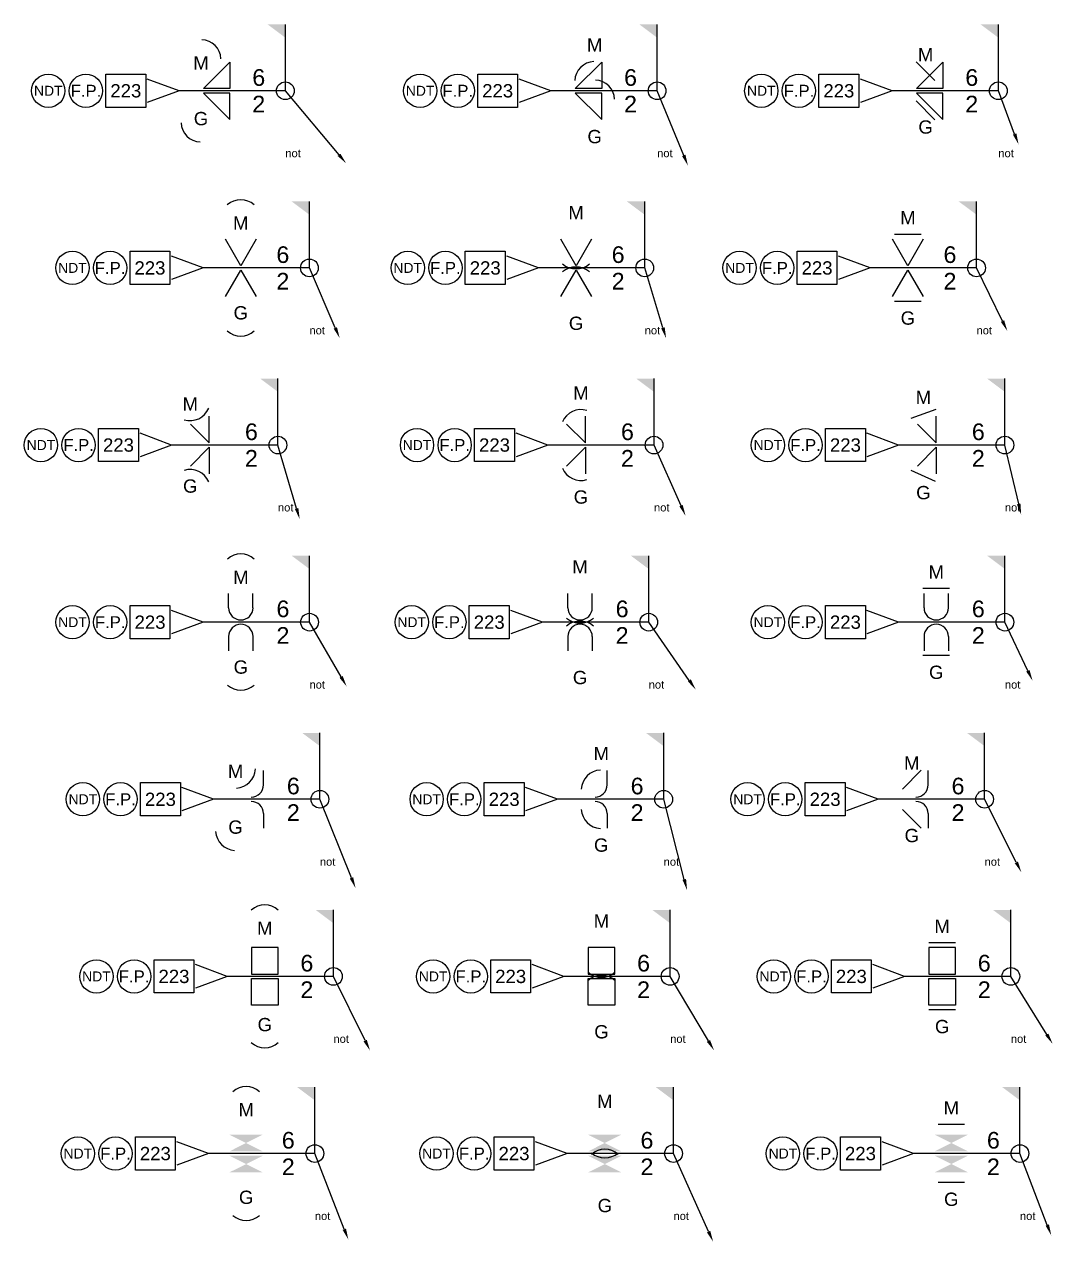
# Model space of a CAD drawing. Header units: millimetres. Extents: x 2416 to 2662, y 1140 to 1277.
# Drawn here: x 2415.5 to 2531.6, y 1139.8 to 1277.2 of the extents above; entities that cross this region are included whole.
import ezdxf
from ezdxf import colors
from ezdxf.entities.mleader import LeaderData, LeaderLine
from ezdxf.enums import TextEntityAlignment as Align
from ezdxf.math import Vec2, Vec3

# ---------------------------------------------------------------- set-up
doc = ezdxf.new("R2010")
doc.units = ezdxf.units.MM
doc.layers.add('KAYNAK_SYM', color=2, linetype='Continuous')
doc.styles.get("Standard").update_dxf_attribs({"font": 'arial.ttf'})

msp = doc.modelspace()

# ---------------------------------------------------------------- linework, layer by layer
at = {"layer": 'KAYNAK_SYM'}
for p, q in [((2444.98, 1269.73), (2444.98, 1277.23)), ((2486.94, 1269.73), (2486.94, 1277.23)), ((2525.45, 1269.73), (2525.45, 1277.23)), ((2518.3, 1270.89), (2516.18, 1273.01)), ((2432.98, 1269.73), (2429.4, 1271.06)), ((2474.94, 1269.73), (2471.36, 1271.06)), ((2513.45, 1269.73), (2509.88, 1271.06)), ((2432.98, 1269.73), (2429.4, 1268.41)), ((2444.98, 1269.73), (2432.98, 1269.73)), ((2474.94, 1269.73), (2471.36, 1268.41)), ((2486.94, 1269.73), (2474.94, 1269.73)), ((2513.45, 1269.73), (2509.88, 1268.41)), ((2525.45, 1269.73), (2513.45, 1269.73)), ((2518.3, 1266.46), (2516.18, 1268.58)), ((2447.7, 1249.73), (2447.7, 1257.23)), ((2485.54, 1249.73), (2485.54, 1257.23)), ((2522.99, 1249.73), (2522.99, 1257.23)), ((2439.95, 1249.98), (2438.22, 1252.98)), ((2441.68, 1252.98), (2439.95, 1249.98)), ((2477.79, 1249.98), (2476.06, 1252.98)), ((2479.52, 1252.98), (2477.79, 1249.98)), ((2515.24, 1249.98), (2513.51, 1252.98)), ((2516.74, 1253.52), (2513.74, 1253.52)), ((2516.97, 1252.98), (2515.24, 1249.98)), ((2435.7, 1249.73), (2432.12, 1251.06)), ((2473.54, 1249.73), (2469.96, 1251.06)), ((2510.99, 1249.73), (2507.42, 1251.06)), ((2435.7, 1249.73), (2432.12, 1248.41)), ((2447.7, 1249.73), (2435.7, 1249.73)), ((2438.22, 1246.49), (2439.95, 1249.48)), ((2439.95, 1249.48), (2441.68, 1246.49)), ((2473.54, 1249.73), (2469.96, 1248.41)), ((2485.54, 1249.73), (2473.54, 1249.73)), ((2476.06, 1246.49), (2477.79, 1249.48)), ((2477.79, 1249.48), (2479.52, 1246.49)), ((2510.99, 1249.73), (2507.42, 1248.41)), ((2522.99, 1249.73), (2510.99, 1249.73)), ((2513.51, 1246.49), (2515.24, 1249.48)), ((2515.24, 1249.48), (2516.97, 1246.49)), ((2516.74, 1245.95), (2513.74, 1245.95)), ((2444.15, 1229.73), (2444.15, 1237.23)), ((2486.59, 1229.73), (2486.59, 1237.23)), ((2526.19, 1229.73), (2526.19, 1237.23)), ((2436.4, 1229.98), (2436.4, 1232.98)), ((2478.84, 1229.98), (2478.84, 1232.98)), ((2518.4, 1233.74), (2515.58, 1232.72)), ((2518.44, 1229.98), (2518.44, 1232.98)), ((2436.4, 1229.98), (2434.28, 1232.1)), ((2478.84, 1229.98), (2476.72, 1232.1)), ((2518.44, 1229.98), (2516.32, 1232.1)), ((2432.15, 1229.73), (2428.58, 1231.06)), ((2474.59, 1229.73), (2471.02, 1231.06)), ((2514.19, 1229.73), (2510.61, 1231.06)), ((2432.15, 1229.73), (2428.58, 1228.41)), ((2444.15, 1229.73), (2432.15, 1229.73)), ((2436.4, 1229.48), (2434.28, 1227.36)), ((2436.4, 1229.48), (2436.4, 1226.48)), ((2474.59, 1229.73), (2471.02, 1228.41)), ((2486.59, 1229.73), (2474.59, 1229.73)), ((2478.84, 1229.48), (2476.72, 1227.36)), ((2478.84, 1229.48), (2478.84, 1226.48)), ((2514.19, 1229.73), (2510.61, 1228.41)), ((2526.19, 1229.73), (2514.19, 1229.73)), ((2518.44, 1229.48), (2516.32, 1227.36)), ((2518.44, 1229.48), (2518.44, 1226.48)), ((2518.35, 1225.6), (2515.63, 1226.87)), ((2447.71, 1209.73), (2447.71, 1217.23)), ((2485.99, 1209.73), (2485.99, 1217.23)), ((2526.19, 1209.73), (2526.19, 1217.23)), ((2438.58, 1211.36), (2438.58, 1212.98)), ((2441.33, 1211.36), (2441.33, 1212.98)), ((2476.87, 1211.36), (2476.87, 1212.98)), ((2479.62, 1211.36), (2479.62, 1212.98)), ((2519.94, 1213.52), (2516.94, 1213.52)), ((2517.06, 1211.36), (2517.06, 1212.98)), ((2519.81, 1211.36), (2519.81, 1212.98)), ((2435.71, 1209.73), (2432.13, 1211.06)), ((2473.99, 1209.73), (2470.42, 1211.06)), ((2514.19, 1209.73), (2510.61, 1211.06)), ((2435.71, 1209.73), (2432.13, 1208.41)), ((2447.71, 1209.73), (2435.71, 1209.73)), ((2473.99, 1209.73), (2470.42, 1208.41)), ((2485.99, 1209.73), (2473.99, 1209.73)), ((2514.19, 1209.73), (2510.61, 1208.41)), ((2526.19, 1209.73), (2514.19, 1209.73)), ((2438.58, 1208.11), (2438.58, 1206.48)), ((2441.33, 1208.11), (2441.33, 1206.48)), ((2476.87, 1208.11), (2476.87, 1206.48)), ((2479.62, 1208.11), (2479.62, 1206.48)), ((2517.06, 1208.11), (2517.06, 1206.48)), ((2519.81, 1208.11), (2519.81, 1206.48)), ((2519.94, 1205.95), (2516.94, 1205.95)), ((2448.88, 1189.73), (2448.88, 1197.23)), ((2487.68, 1189.73), (2487.68, 1197.23)), ((2523.9, 1189.73), (2523.9, 1197.23)), ((2442.5, 1191.36), (2442.5, 1192.98)), ((2481.3, 1191.36), (2481.3, 1192.98)), ((2516.74, 1193.01), (2514.62, 1190.89)), ((2517.52, 1191.36), (2517.52, 1192.98)), ((2436.88, 1189.73), (2433.3, 1191.06)), ((2475.68, 1189.73), (2472.1, 1191.06)), ((2511.9, 1189.73), (2508.32, 1191.06)), ((2436.88, 1189.73), (2433.3, 1188.41)), ((2448.88, 1189.73), (2436.88, 1189.73)), ((2475.68, 1189.73), (2472.1, 1188.41)), ((2487.68, 1189.73), (2475.68, 1189.73)), ((2511.9, 1189.73), (2508.32, 1188.41)), ((2523.9, 1189.73), (2511.9, 1189.73)), ((2442.5, 1188.11), (2442.5, 1186.48)), ((2481.3, 1188.11), (2481.3, 1186.48)), ((2516.74, 1186.46), (2514.62, 1188.58)), ((2517.52, 1188.11), (2517.52, 1186.48)), ((2450.41, 1169.73), (2450.41, 1177.23)), ((2488.41, 1169.73), (2488.41, 1177.23)), ((2526.86, 1169.73), (2526.86, 1177.23)), ((2520.61, 1173.52), (2517.61, 1173.52)), ((2438.41, 1169.73), (2434.83, 1171.06)), ((2438.41, 1169.73), (2434.83, 1168.41)), ((2450.41, 1169.73), (2438.41, 1169.73)), ((2476.41, 1169.73), (2472.83, 1171.06)), ((2476.41, 1169.73), (2472.83, 1168.41)), ((2488.41, 1169.73), (2476.41, 1169.73)), ((2514.86, 1169.73), (2511.29, 1171.06)), ((2514.86, 1169.73), (2511.29, 1168.41)), ((2526.86, 1169.73), (2514.86, 1169.73)), ((2520.61, 1165.95), (2517.61, 1165.95)), ((2448.31, 1149.73), (2448.31, 1157.23)), ((2488.79, 1149.73), (2488.79, 1157.23)), ((2527.89, 1149.73), (2527.89, 1157.23)), ((2521.64, 1153.02), (2518.64, 1153.02)), ((2436.31, 1149.73), (2432.73, 1151.06)), ((2476.79, 1149.73), (2473.21, 1151.06)), ((2515.89, 1149.73), (2512.32, 1151.06)), ((2436.31, 1149.73), (2432.73, 1148.41)), ((2448.31, 1149.73), (2436.31, 1149.73)), ((2476.79, 1149.73), (2473.21, 1148.41)), ((2488.79, 1149.73), (2476.79, 1149.73)), ((2515.89, 1149.73), (2512.32, 1148.41)), ((2527.89, 1149.73), (2515.89, 1149.73)), ((2521.64, 1146.45), (2518.64, 1146.45))]:
    msp.add_line(p, q, dxfattribs=at)
for points in [[(2438.73, 1269.98), (2435.73, 1269.98), (2438.73, 1272.98)], [(2480.69, 1269.98), (2477.69, 1269.98), (2480.69, 1272.98)], [(2519.2, 1269.98), (2516.2, 1269.98), (2519.2, 1272.98)], [(2429.23, 1267.86), (2424.73, 1267.86), (2424.73, 1271.61), (2429.23, 1271.61)], [(2471.19, 1267.86), (2466.69, 1267.86), (2466.69, 1271.61), (2471.19, 1271.61)], [(2509.7, 1267.86), (2505.2, 1267.86), (2505.2, 1271.61), (2509.7, 1271.61)], [(2438.73, 1269.48), (2435.73, 1269.48), (2438.73, 1266.48)], [(2480.69, 1269.48), (2477.69, 1269.48), (2480.69, 1266.48)], [(2519.2, 1269.48), (2516.2, 1269.48), (2519.2, 1266.48)], [(2431.95, 1247.86), (2427.45, 1247.86), (2427.45, 1251.61), (2431.95, 1251.61)], [(2469.79, 1247.86), (2465.29, 1247.86), (2465.29, 1251.61), (2469.79, 1251.61)], [(2507.24, 1247.86), (2502.74, 1247.86), (2502.74, 1251.61), (2507.24, 1251.61)], [(2428.4, 1227.86), (2423.9, 1227.86), (2423.9, 1231.61), (2428.4, 1231.61)], [(2470.84, 1227.86), (2466.34, 1227.86), (2466.34, 1231.61), (2470.84, 1231.61)], [(2510.44, 1227.86), (2505.94, 1227.86), (2505.94, 1231.61), (2510.44, 1231.61)], [(2431.96, 1207.86), (2427.46, 1207.86), (2427.46, 1211.61), (2431.96, 1211.61)], [(2470.24, 1207.86), (2465.74, 1207.86), (2465.74, 1211.61), (2470.24, 1211.61)], [(2510.44, 1207.86), (2505.94, 1207.86), (2505.94, 1211.61), (2510.44, 1211.61)], [(2433.13, 1187.86), (2428.63, 1187.86), (2428.63, 1191.61), (2433.13, 1191.61)], [(2471.93, 1187.86), (2467.43, 1187.86), (2467.43, 1191.61), (2471.93, 1191.61)], [(2508.15, 1187.86), (2503.65, 1187.86), (2503.65, 1191.61), (2508.15, 1191.61)], [(2444.16, 1169.98), (2444.16, 1172.98), (2441.16, 1172.98), (2441.16, 1169.98)], [(2482.16, 1169.98), (2482.16, 1172.98), (2479.16, 1172.98), (2479.16, 1169.98)], [(2520.61, 1169.98), (2520.61, 1172.98), (2517.61, 1172.98), (2517.61, 1169.98)], [(2434.66, 1167.86), (2430.16, 1167.86), (2430.16, 1171.61), (2434.66, 1171.61)], [(2472.66, 1167.86), (2468.16, 1167.86), (2468.16, 1171.61), (2472.66, 1171.61)], [(2511.11, 1167.86), (2506.61, 1167.86), (2506.61, 1171.61), (2511.11, 1171.61)], [(2444.16, 1169.48), (2444.16, 1166.48), (2441.16, 1166.48), (2441.16, 1169.48)], [(2482.16, 1169.48), (2482.16, 1166.48), (2479.16, 1166.48), (2479.16, 1169.48)], [(2520.61, 1169.48), (2520.61, 1166.48), (2517.61, 1166.48), (2517.61, 1169.48)], [(2432.56, 1147.86), (2428.06, 1147.86), (2428.06, 1151.61), (2432.56, 1151.61)], [(2473.04, 1147.86), (2468.54, 1147.86), (2468.54, 1151.61), (2473.04, 1151.61)], [(2512.14, 1147.86), (2507.64, 1147.86), (2507.64, 1151.61), (2512.14, 1151.61)]]:
    msp.add_lwpolyline(points, close=True, dxfattribs=at)
for centre, radius in [((2418.23, 1269.73), 1.88), ((2422.48, 1269.73), 1.88), ((2460.19, 1269.73), 1.88), ((2464.44, 1269.73), 1.88), ((2498.7, 1269.73), 1.88), ((2502.95, 1269.73), 1.88), ((2444.98, 1269.73), 1), ((2486.94, 1269.73), 1), ((2525.45, 1269.73), 1), ((2420.95, 1249.73), 1.88), ((2425.2, 1249.73), 1.88), ((2458.79, 1249.73), 1.88), ((2463.04, 1249.73), 1.88), ((2496.24, 1249.73), 1.88), ((2500.49, 1249.73), 1.88), ((2447.7, 1249.73), 1), ((2485.54, 1249.73), 1), ((2522.99, 1249.73), 1), ((2417.4, 1229.73), 1.88), ((2421.65, 1229.73), 1.88), ((2459.84, 1229.73), 1.88), ((2464.09, 1229.73), 1.88), ((2499.44, 1229.73), 1.88), ((2503.69, 1229.73), 1.88), ((2444.15, 1229.73), 1), ((2486.59, 1229.73), 1), ((2526.19, 1229.73), 1), ((2420.96, 1209.73), 1.88), ((2425.21, 1209.73), 1.88), ((2459.24, 1209.73), 1.88), ((2463.49, 1209.73), 1.88), ((2499.44, 1209.73), 1.88), ((2503.69, 1209.73), 1.88), ((2447.71, 1209.73), 1), ((2485.99, 1209.73), 1), ((2526.19, 1209.73), 1), ((2422.13, 1189.73), 1.88), ((2426.38, 1189.73), 1.88), ((2448.88, 1189.73), 1), ((2460.93, 1189.73), 1.88), ((2465.18, 1189.73), 1.88), ((2487.68, 1189.73), 1), ((2497.15, 1189.73), 1.88), ((2501.4, 1189.73), 1.88), ((2523.9, 1189.73), 1), ((2423.66, 1169.73), 1.88), ((2427.91, 1169.73), 1.88), ((2461.66, 1169.73), 1.88), ((2465.91, 1169.73), 1.88), ((2500.11, 1169.73), 1.88), ((2504.36, 1169.73), 1.88), ((2450.41, 1169.73), 1), ((2488.41, 1169.73), 1), ((2526.86, 1169.73), 1), ((2421.56, 1149.73), 1.88), ((2425.81, 1149.73), 1.88), ((2448.31, 1149.73), 1), ((2462.04, 1149.73), 1.88), ((2466.29, 1149.73), 1.88), ((2488.79, 1149.73), 1), ((2501.14, 1149.73), 1.88), ((2505.39, 1149.73), 1.88), ((2527.89, 1149.73), 1)]:
    msp.add_circle(centre, radius, dxfattribs=at)
for centre, radius, start, end in [((2435.46, 1273.25), 2.25, 2.52, 87.48), ((2479.89, 1270.78), 2.25, 92.52, 177.48), ((2479.89, 1268.69), 2.25, 2.52, 87.48), ((2435.46, 1266.21), 2.25, 182.52, 267.48), ((2439.95, 1255.18), 2.25, 47.52, 132.48), ((2477.79, 1251.86), 2.25, 227.52, 312.48), ((2477.79, 1247.61), 2.25, 47.52, 132.48), ((2439.95, 1244.29), 2.25, 227.52, 312.48), ((2434.25, 1234.74), 2.25, 252.5, 337.46), ((2478.34, 1231.48), 2.25, 72.5, 157.46), ((2434.25, 1224.72), 2.25, 22.5, 107.46), ((2478.34, 1227.98), 2.25, 202.5, 287.46), ((2439.96, 1215.18), 2.25, 47.52, 132.48), ((2439.96, 1211.36), 1.38, 180, 0), ((2478.24, 1211.36), 1.38, 180, 0), ((2518.44, 1211.36), 1.38, 180, 0), ((2478.24, 1211.86), 2.25, 227.52, 312.48), ((2478.24, 1207.61), 2.25, 47.52, 132.48), ((2439.96, 1208.11), 1.38, 0, 180), ((2478.24, 1208.11), 1.38, 0, 180), ((2518.44, 1208.11), 1.38, 0, 180), ((2439.96, 1204.29), 2.25, 227.52, 312.48), ((2439.36, 1193.25), 2.25, 272.52, 357.48), ((2480.63, 1190.78), 2.25, 92.52, 177.48), ((2441.13, 1191.36), 1.38, 270, 0), ((2479.93, 1191.36), 1.38, 270, 0), ((2516.15, 1191.36), 1.38, 270, 0), ((2441.13, 1188.11), 1.38, 0, 90), ((2479.93, 1188.11), 1.38, 0, 90), ((2516.15, 1188.11), 1.38, 0, 90), ((2480.63, 1188.69), 2.25, 182.52, 267.48), ((2439.36, 1186.21), 2.25, 182.52, 267.48), ((2442.66, 1175.55), 2.25, 47.52, 132.48), ((2480.66, 1171.86), 2.25, 227.52, 312.48), ((2480.66, 1167.61), 2.25, 47.52, 132.48), ((2442.66, 1163.91), 2.25, 227.52, 312.48), ((2440.56, 1155.05), 2.25, 47.52, 132.48), ((2481.04, 1147.98), 2.25, 47.52, 132.48), ((2481.04, 1151.48), 2.25, 227.52, 312.48), ((2440.56, 1144.41), 2.25, 227.52, 312.48)]:
    msp.add_arc(centre, radius, start, end, dxfattribs=at)
for points in [[(2444.98, 1277.23), (2442.98, 1277.23), (2444.98, 1275.73)], [(2486.94, 1277.23), (2484.94, 1277.23), (2486.94, 1275.73)], [(2525.45, 1277.23), (2523.45, 1277.23), (2525.45, 1275.73)], [(2447.7, 1257.23), (2445.7, 1257.23), (2447.7, 1255.73)], [(2485.54, 1257.23), (2483.54, 1257.23), (2485.54, 1255.73)], [(2522.99, 1257.23), (2520.99, 1257.23), (2522.99, 1255.73)], [(2444.15, 1237.23), (2442.15, 1237.23), (2444.15, 1235.73)], [(2486.59, 1237.23), (2484.59, 1237.23), (2486.59, 1235.73)], [(2526.19, 1237.23), (2524.19, 1237.23), (2526.19, 1235.73)], [(2447.71, 1217.23), (2445.71, 1217.23), (2447.71, 1215.73)], [(2485.99, 1217.23), (2483.99, 1217.23), (2485.99, 1215.73)], [(2526.19, 1217.23), (2524.19, 1217.23), (2526.19, 1215.73)], [(2448.88, 1197.23), (2446.88, 1197.23), (2448.88, 1195.73)], [(2487.68, 1197.23), (2485.68, 1197.23), (2487.68, 1195.73)], [(2523.9, 1197.23), (2521.9, 1197.23), (2523.9, 1195.73)], [(2450.41, 1177.23), (2448.41, 1177.23), (2450.41, 1175.73)], [(2488.41, 1177.23), (2486.41, 1177.23), (2488.41, 1175.73)], [(2526.86, 1177.23), (2524.86, 1177.23), (2526.86, 1175.73)], [(2448.31, 1157.23), (2446.31, 1157.23), (2448.31, 1155.73)], [(2488.79, 1157.23), (2486.79, 1157.23), (2488.79, 1155.73)], [(2527.89, 1157.23), (2525.89, 1157.23), (2527.89, 1155.73)], [(2442.43, 1149.98), (2438.68, 1149.98), (2438.68, 1151.86), (2442.43, 1151.86)], [(2482.91, 1149.98), (2479.16, 1149.98), (2479.16, 1151.86), (2482.91, 1151.86)], [(2522.02, 1149.98), (2518.27, 1149.98), (2518.27, 1151.86), (2522.02, 1151.86)], [(2442.43, 1149.48), (2438.68, 1149.48), (2438.68, 1147.61), (2442.43, 1147.61)], [(2482.91, 1149.48), (2479.16, 1149.48), (2479.16, 1147.61), (2482.91, 1147.61)], [(2522.02, 1149.48), (2518.27, 1149.48), (2518.27, 1147.61), (2522.02, 1147.61)]]:
    msp.add_solid(points, dxfattribs=at)

# ---------------------------------------------------------------- texts
for s, height, p in [('M', 1.5, (2479.89, 1274.9)), ('M', 1.5, (2517.24, 1273.82)), ('M', 1.5, (2435.46, 1272.88)), ('6', 1.88, (2441.98, 1271.23)), ('6', 1.88, (2483.94, 1271.23)), ('6', 1.88, (2522.45, 1271.23)), ('NDT', 1.125, (2418.23, 1269.73)), ('F.P.', 1.35, (2422.48, 1269.73)), ('223', 1.5, (2426.98, 1269.73)), ('NDT', 1.125, (2460.19, 1269.73)), ('F.P.', 1.35, (2464.44, 1269.73)), ('223', 1.5, (2468.94, 1269.73)), ('NDT', 1.125, (2498.7, 1269.73)), ('F.P.', 1.35, (2502.95, 1269.73)), ('223', 1.5, (2507.45, 1269.73)), ('2', 1.88, (2441.98, 1268.23)), ('2', 1.88, (2483.94, 1268.23)), ('2', 1.88, (2522.45, 1268.23)), ('G', 1.5, (2435.46, 1266.59)), ('G', 1.5, (2517.24, 1265.64)), ('G', 1.5, (2479.89, 1264.56)), ('M', 1.5, (2477.79, 1255.98)), ('M', 1.5, (2439.95, 1254.8)), ('M', 1.5, (2515.24, 1255.39)), ('6', 1.88, (2444.7, 1251.23)), ('6', 1.88, (2482.54, 1251.23)), ('6', 1.88, (2519.99, 1251.23)), ('NDT', 1.125, (2420.95, 1249.73)), ('F.P.', 1.35, (2425.2, 1249.73)), ('223', 1.5, (2429.7, 1249.73)), ('NDT', 1.125, (2458.79, 1249.73)), ('F.P.', 1.35, (2463.04, 1249.73)), ('223', 1.5, (2467.54, 1249.73)), ('NDT', 1.125, (2496.24, 1249.73)), ('F.P.', 1.35, (2500.49, 1249.73)), ('223', 1.5, (2504.99, 1249.73)), ('2', 1.88, (2444.7, 1248.23)), ('2', 1.88, (2482.54, 1248.23)), ('2', 1.88, (2519.99, 1248.23)), ('G', 1.5, (2439.95, 1244.66)), ('G', 1.5, (2477.79, 1243.48)), ('G', 1.5, (2515.24, 1244.07)), ('M', 1.5, (2478.34, 1235.61)), ('M', 1.5, (2516.99, 1235.11)), ('M', 1.5, (2434.25, 1234.37)), ('6', 1.88, (2441.15, 1231.23)), ('6', 1.88, (2483.59, 1231.23)), ('6', 1.88, (2523.19, 1231.23)), ('NDT', 1.125, (2417.4, 1229.73)), ('F.P.', 1.35, (2421.65, 1229.73)), ('223', 1.5, (2426.15, 1229.73)), ('NDT', 1.125, (2459.84, 1229.73)), ('F.P.', 1.35, (2464.09, 1229.73)), ('223', 1.5, (2468.59, 1229.73)), ('NDT', 1.125, (2499.44, 1229.73)), ('F.P.', 1.35, (2503.69, 1229.73)), ('223', 1.5, (2508.19, 1229.73)), ('2', 1.88, (2441.15, 1228.23)), ('2', 1.88, (2483.59, 1228.23)), ('2', 1.88, (2523.19, 1228.23)), ('G', 1.5, (2434.25, 1225.1)), ('G', 1.5, (2516.99, 1224.36)), ('G', 1.5, (2478.34, 1223.86)), ('M', 1.5, (2478.24, 1215.98)), ('M', 1.5, (2439.96, 1214.8)), ('M', 1.5, (2518.44, 1215.39)), ('6', 1.88, (2444.71, 1211.23)), ('6', 1.88, (2482.99, 1211.23)), ('6', 1.88, (2523.19, 1211.23)), ('NDT', 1.125, (2420.96, 1209.73)), ('F.P.', 1.35, (2425.21, 1209.73)), ('223', 1.5, (2429.71, 1209.73)), ('NDT', 1.125, (2459.24, 1209.73)), ('F.P.', 1.35, (2463.49, 1209.73)), ('223', 1.5, (2467.99, 1209.73)), ('NDT', 1.125, (2499.44, 1209.73)), ('F.P.', 1.35, (2503.69, 1209.73)), ('223', 1.5, (2508.19, 1209.73)), ('2', 1.88, (2444.71, 1208.23)), ('2', 1.88, (2482.99, 1208.23)), ('2', 1.88, (2523.19, 1208.23)), ('G', 1.5, (2439.96, 1204.66)), ('G', 1.5, (2478.24, 1203.48)), ('G', 1.5, (2518.44, 1204.07)), ('M', 1.5, (2480.63, 1194.9)), ('M', 1.5, (2515.68, 1193.82)), ('M', 1.5, (2439.36, 1192.88)), ('6', 1.88, (2445.88, 1191.23)), ('6', 1.88, (2484.68, 1191.23)), ('6', 1.88, (2520.9, 1191.23)), ('F.P.', 1.35, (2426.38, 1189.73)), ('223', 1.5, (2430.88, 1189.73)), ('F.P.', 1.35, (2465.18, 1189.73)), ('223', 1.5, (2469.68, 1189.73)), ('F.P.', 1.35, (2501.4, 1189.73)), ('223', 1.5, (2505.9, 1189.73)), ('NDT', 1.125, (2422.13, 1189.73)), ('2', 1.88, (2445.88, 1188.23)), ('NDT', 1.125, (2460.93, 1189.73)), ('2', 1.88, (2484.68, 1188.23)), ('NDT', 1.125, (2497.15, 1189.73)), ('2', 1.88, (2520.9, 1188.23)), ('G', 1.5, (2439.36, 1186.59)), ('G', 1.5, (2515.68, 1185.64)), ('G', 1.5, (2480.63, 1184.56)), ('M', 1.5, (2480.66, 1175.98)), ('M', 1.5, (2442.66, 1175.18)), ('M', 1.5, (2519.11, 1175.39)), ('6', 1.88, (2447.41, 1171.23)), ('6', 1.88, (2485.41, 1171.23)), ('6', 1.88, (2523.86, 1171.23)), ('NDT', 1.125, (2423.66, 1169.73)), ('F.P.', 1.35, (2427.91, 1169.73)), ('223', 1.5, (2432.41, 1169.73)), ('NDT', 1.125, (2461.66, 1169.73)), ('F.P.', 1.35, (2465.91, 1169.73)), ('223', 1.5, (2470.41, 1169.73)), ('NDT', 1.125, (2500.11, 1169.73)), ('F.P.', 1.35, (2504.36, 1169.73)), ('223', 1.5, (2508.86, 1169.73)), ('2', 1.88, (2447.41, 1168.23)), ('2', 1.88, (2485.41, 1168.23)), ('2', 1.88, (2523.86, 1168.23)), ('G', 1.5, (2442.66, 1164.29)), ('G', 1.5, (2480.66, 1163.48)), ('G', 1.5, (2519.11, 1164.07)), ('M', 1.5, (2481.04, 1155.61)), ('M', 1.5, (2440.56, 1154.68)), ('M', 1.5, (2520.14, 1154.89)), ('6', 1.88, (2445.31, 1151.23)), ('6', 1.88, (2485.79, 1151.23)), ('6', 1.88, (2524.89, 1151.23)), ('223', 1.5, (2430.31, 1149.73)), ('223', 1.5, (2470.79, 1149.73)), ('223', 1.5, (2509.89, 1149.73)), ('NDT', 1.125, (2421.56, 1149.73)), ('F.P.', 1.35, (2425.81, 1149.73)), ('2', 1.88, (2445.31, 1148.23)), ('NDT', 1.125, (2462.04, 1149.73)), ('F.P.', 1.35, (2466.29, 1149.73)), ('2', 1.88, (2485.79, 1148.23)), ('NDT', 1.125, (2501.14, 1149.73)), ('F.P.', 1.35, (2505.39, 1149.73)), ('2', 1.88, (2524.89, 1148.23)), ('G', 1.5, (2440.56, 1144.79)), ('G', 1.5, (2520.14, 1144.57)), ('G', 1.5, (2481.04, 1143.86))]:
    msp.add_text(s, height=height, dxfattribs=at).set_placement(p, align=Align.MIDDLE_CENTER)
for p in [(2444.98, 1262.23), (2486.94, 1262.23), (2525.45, 1262.23), (2447.7, 1242.23), (2485.54, 1242.23), (2522.99, 1242.23), (2444.15, 1222.23), (2486.59, 1222.23), (2526.19, 1222.23), (2447.71, 1202.23), (2485.99, 1202.23), (2526.19, 1202.23), (2448.88, 1182.23), (2487.68, 1182.23), (2523.9, 1182.23), (2450.41, 1162.23), (2488.41, 1162.23), (2526.86, 1162.23), (2448.31, 1142.23), (2488.79, 1142.23), (2527.89, 1142.23)]:
    msp.add_text('not', height=0.9, dxfattribs=at).set_placement(p)

# ---------------------------------------------------------------- leaders
ml = msp.add_multileader_mtext('Standard', dxfattribs=at)
ml.set_content('', color=256)
ml.set_leader_properties()
ml.build(insert=Vec2(0, 0))
ml.multileader.update_dxf_attribs({"dogleg_length": 0, "arrow_head_size": 1.25})
ctx = ml.context
ctx.base_point, ctx.arrow_head_size = Vec3(2444.98, 1269.73), 1.25
notes = []
notes.append((ctx, [(0, (1, 1, 0), (2444.98, 1269.73), (1, 0), 0, [(0, [(2451.84, 1261.54)], 0, [])])]))
ctx.mtext.insert, ctx.mtext.flow_direction = Vec3(2446.98, 1271.73), 5
ml = msp.add_multileader_mtext('Standard', dxfattribs=at)
ml.set_content('', color=256)
ml.set_leader_properties()
ml.build(insert=Vec2(0, 0))
ml.multileader.update_dxf_attribs({"dogleg_length": 0, "arrow_head_size": 1.25})
ctx = ml.context
ctx.base_point, ctx.arrow_head_size = Vec3(2486.94, 1269.73), 1.25
notes.append((ctx, [(0, (1, 1, 0), (2486.94, 1269.73), (1, 0), 0, [(0, [(2490.42, 1261.28)], 0, [])])]))
ctx.mtext.insert, ctx.mtext.flow_direction = Vec3(2488.94, 1271.73), 5
ml = msp.add_multileader_mtext('Standard', dxfattribs=at)
ml.set_content('', color=256)
ml.set_leader_properties()
ml.build(insert=Vec2(0, 0))
ml.multileader.update_dxf_attribs({"dogleg_length": 0, "arrow_head_size": 1.25})
ctx = ml.context
ctx.base_point, ctx.arrow_head_size = Vec3(2525.45, 1269.73), 1.25
notes.append((ctx, [(0, (1, 1, 0), (2525.45, 1269.73), (1, 0), 0, [(0, [(2527.73, 1263.68)], 0, [])])]))
ctx.mtext.insert, ctx.mtext.flow_direction = Vec3(2527.45, 1271.73), 5
ml = msp.add_multileader_mtext('Standard', dxfattribs=at)
ml.set_content('', color=256)
ml.set_leader_properties()
ml.build(insert=Vec2(0, 0))
ml.multileader.update_dxf_attribs({"dogleg_length": 0, "arrow_head_size": 1.25})
ctx = ml.context
ctx.base_point, ctx.arrow_head_size = Vec3(2447.7, 1249.73), 1.25
notes.append((ctx, [(0, (1, 1, 0), (2447.7, 1249.73), (1, 0), 0, [(0, [(2451.11, 1241.81)], 0, [])])]))
ctx.mtext.insert, ctx.mtext.flow_direction = Vec3(2449.7, 1251.73), 5
ml = msp.add_multileader_mtext('Standard', dxfattribs=at)
ml.set_content('', color=256)
ml.set_leader_properties()
ml.build(insert=Vec2(0, 0))
ml.multileader.update_dxf_attribs({"dogleg_length": 0, "arrow_head_size": 1.25})
ctx = ml.context
ctx.base_point, ctx.arrow_head_size = Vec3(2485.54, 1249.73), 1.25
notes.append((ctx, [(0, (1, 1, 0), (2485.54, 1249.73), (1, 0), 0, [(0, [(2487.96, 1241.77)], 0, [])])]))
ctx.mtext.insert, ctx.mtext.flow_direction = Vec3(2487.54, 1251.73), 5
ml = msp.add_multileader_mtext('Standard', dxfattribs=at)
ml.set_content('', color=256)
ml.set_leader_properties()
ml.build(insert=Vec2(0, 0))
ml.multileader.update_dxf_attribs({"dogleg_length": 0, "arrow_head_size": 1.25})
ctx = ml.context
ctx.base_point, ctx.arrow_head_size = Vec3(2522.99, 1249.73), 1.25
notes.append((ctx, [(0, (1, 1, 0), (2522.99, 1249.73), (1, 0), 0, [(0, [(2526.47, 1242.6)], 0, [])])]))
ctx.mtext.insert, ctx.mtext.flow_direction = Vec3(2524.99, 1251.73), 5
ml = msp.add_multileader_mtext('Standard', dxfattribs=at)
ml.set_content('', color=256)
ml.set_leader_properties()
ml.build(insert=Vec2(0, 0))
ml.multileader.update_dxf_attribs({"dogleg_length": 0, "arrow_head_size": 1.25})
ctx = ml.context
ctx.base_point, ctx.arrow_head_size = Vec3(2444.15, 1229.73), 1.25
notes.append((ctx, [(0, (1, 1, 0), (2444.15, 1229.73), (1, 0), 0, [(0, [(2446.6, 1221.37)], 0, [])])]))
ctx.mtext.insert, ctx.mtext.flow_direction = Vec3(2446.15, 1231.73), 5
ml = msp.add_multileader_mtext('Standard', dxfattribs=at)
ml.set_content('', color=256)
ml.set_leader_properties()
ml.build(insert=Vec2(0, 0))
ml.multileader.update_dxf_attribs({"dogleg_length": 0, "arrow_head_size": 1.25})
ctx = ml.context
ctx.base_point, ctx.arrow_head_size = Vec3(2486.59, 1229.73), 1.25
notes.append((ctx, [(0, (1, 1, 0), (2486.59, 1229.73), (1, 0), 0, [(0, [(2490.15, 1221.74)], 0, [])])]))
ctx.mtext.insert, ctx.mtext.flow_direction = Vec3(2488.59, 1231.73), 5
ml = msp.add_multileader_mtext('Standard', dxfattribs=at)
ml.set_content('', color=256)
ml.set_leader_properties()
ml.build(insert=Vec2(0, 0))
ml.multileader.update_dxf_attribs({"dogleg_length": 0, "arrow_head_size": 1.25})
ctx = ml.context
ctx.base_point, ctx.arrow_head_size = Vec3(2526.19, 1229.73), 1.25
notes.append((ctx, [(0, (1, 1, 0), (2526.19, 1229.73), (1, 0), 0, [(0, [(2528.03, 1221.86)], 0, [])])]))
ctx.mtext.insert, ctx.mtext.flow_direction = Vec3(2528.19, 1231.73), 5
ml = msp.add_multileader_mtext('Standard', dxfattribs=at)
ml.set_content('', color=256)
ml.set_leader_properties()
ml.build(insert=Vec2(0, 0))
ml.multileader.update_dxf_attribs({"dogleg_length": 0, "arrow_head_size": 1.25})
ctx = ml.context
ctx.base_point, ctx.arrow_head_size = Vec3(2447.71, 1209.73), 1.25
notes.append((ctx, [(0, (1, 1, 0), (2447.71, 1209.73), (1, 0), 0, [(0, [(2451.9, 1202.47)], 0, [])])]))
ctx.mtext.insert, ctx.mtext.flow_direction = Vec3(2449.71, 1211.73), 5
ml = msp.add_multileader_mtext('Standard', dxfattribs=at)
ml.set_content('', color=256)
ml.set_leader_properties()
ml.build(insert=Vec2(0, 0))
ml.multileader.update_dxf_attribs({"dogleg_length": 0, "arrow_head_size": 1.25})
ctx = ml.context
ctx.base_point, ctx.arrow_head_size = Vec3(2485.99, 1209.73), 1.25
notes.append((ctx, [(0, (1, 1, 0), (2485.99, 1209.73), (1, 0), 0, [(0, [(2491.29, 1202.13)], 0, [])])]))
ctx.mtext.insert, ctx.mtext.flow_direction = Vec3(2487.99, 1211.73), 5
ml = msp.add_multileader_mtext('Standard', dxfattribs=at)
ml.set_content('', color=256)
ml.set_leader_properties()
ml.build(insert=Vec2(0, 0))
ml.multileader.update_dxf_attribs({"dogleg_length": 0, "arrow_head_size": 1.25})
ctx = ml.context
ctx.base_point, ctx.arrow_head_size = Vec3(2526.19, 1209.73), 1.25
notes.append((ctx, [(0, (1, 1, 0), (2526.19, 1209.73), (1, 0), 0, [(0, [(2529.32, 1203.11)], 0, [])])]))
ctx.mtext.insert, ctx.mtext.flow_direction = Vec3(2528.19, 1211.73), 5
ml = msp.add_multileader_mtext('Standard', dxfattribs=at)
ml.set_content('', color=256)
ml.set_leader_properties()
ml.build(insert=Vec2(0, 0))
ml.multileader.update_dxf_attribs({"dogleg_length": 0, "arrow_head_size": 1.25})
ctx = ml.context
ctx.base_point, ctx.arrow_head_size = Vec3(2448.88, 1189.73), 1.25
notes.append((ctx, [(0, (1, 1, 0), (2448.88, 1189.73), (1, 0), 0, [(0, [(2452.91, 1179.7)], 0, [])])]))
ctx.mtext.insert, ctx.mtext.flow_direction = Vec3(2450.88, 1191.73), 5
ml = msp.add_multileader_mtext('Standard', dxfattribs=at)
ml.set_content('', color=256)
ml.set_leader_properties()
ml.build(insert=Vec2(0, 0))
ml.multileader.update_dxf_attribs({"dogleg_length": 0, "arrow_head_size": 1.25})
ctx = ml.context
ctx.base_point, ctx.arrow_head_size = Vec3(2487.68, 1189.73), 1.25
notes.append((ctx, [(0, (1, 1, 0), (2487.68, 1189.73), (1, 0), 0, [(0, [(2490.32, 1179.47)], 0, [])])]))
ctx.mtext.insert, ctx.mtext.flow_direction = Vec3(2489.68, 1191.73), 5
ml = msp.add_multileader_mtext('Standard', dxfattribs=at)
ml.set_content('', color=256)
ml.set_leader_properties()
ml.build(insert=Vec2(0, 0))
ml.multileader.update_dxf_attribs({"dogleg_length": 0, "arrow_head_size": 1.25})
ctx = ml.context
ctx.base_point, ctx.arrow_head_size = Vec3(2523.9, 1189.73), 1.25
notes.append((ctx, [(0, (1, 1, 0), (2523.9, 1189.73), (1, 0), 0, [(0, [(2528.04, 1181.5)], 0, [])])]))
ctx.mtext.insert, ctx.mtext.flow_direction = Vec3(2525.9, 1191.73), 5
ml = msp.add_multileader_mtext('Standard', dxfattribs=at)
ml.set_content('', color=256)
ml.set_leader_properties()
ml.build(insert=Vec2(0, 0))
ml.multileader.update_dxf_attribs({"dogleg_length": 0, "arrow_head_size": 1.25})
ctx = ml.context
ctx.base_point, ctx.arrow_head_size = Vec3(2450.41, 1169.73), 1.25
notes.append((ctx, [(0, (1, 1, 0), (2450.41, 1169.73), (1, 0), 0, [(0, [(2454.54, 1161.36)], 0, [])])]))
ctx.mtext.insert, ctx.mtext.flow_direction = Vec3(2452.41, 1171.73), 5
ml = msp.add_multileader_mtext('Standard', dxfattribs=at)
ml.set_content('', color=256)
ml.set_leader_properties()
ml.build(insert=Vec2(0, 0))
ml.multileader.update_dxf_attribs({"dogleg_length": 0, "arrow_head_size": 1.25})
ctx = ml.context
ctx.base_point, ctx.arrow_head_size = Vec3(2488.41, 1169.73), 1.25
notes.append((ctx, [(0, (1, 1, 0), (2488.41, 1169.73), (1, 0), 0, [(0, [(2493.37, 1161.37)], 0, [])])]))
ctx.mtext.insert, ctx.mtext.flow_direction = Vec3(2490.41, 1171.73), 5
ml = msp.add_multileader_mtext('Standard', dxfattribs=at)
ml.set_content('', color=256)
ml.set_leader_properties()
ml.build(insert=Vec2(0, 0))
ml.multileader.update_dxf_attribs({"dogleg_length": 0, "arrow_head_size": 1.25})
ctx = ml.context
ctx.base_point, ctx.arrow_head_size = Vec3(2526.86, 1169.73), 1.25
notes.append((ctx, [(0, (1, 1, 0), (2526.86, 1169.73), (1, 0), 0, [(0, [(2531.58, 1162.11)], 0, [])])]))
ctx.mtext.insert, ctx.mtext.flow_direction = Vec3(2528.86, 1171.73), 5
ml = msp.add_multileader_mtext('Standard', dxfattribs=at)
ml.set_content('', color=256)
ml.set_leader_properties()
ml.build(insert=Vec2(0, 0))
ml.multileader.update_dxf_attribs({"dogleg_length": 0, "arrow_head_size": 1.25})
ctx = ml.context
ctx.base_point, ctx.arrow_head_size = Vec3(2448.31, 1149.73), 1.25
notes.append((ctx, [(0, (1, 1, 0), (2448.31, 1149.73), (1, 0), 0, [(0, [(2452.09, 1140.02)], 0, [])])]))
ctx.mtext.insert, ctx.mtext.flow_direction = Vec3(2450.31, 1151.73), 5
ml = msp.add_multileader_mtext('Standard', dxfattribs=at)
ml.set_content('', color=256)
ml.set_leader_properties()
ml.build(insert=Vec2(0, 0))
ml.multileader.update_dxf_attribs({"dogleg_length": 0, "arrow_head_size": 1.25})
ctx = ml.context
ctx.base_point, ctx.arrow_head_size = Vec3(2488.79, 1149.73), 1.25
notes.append((ctx, [(0, (1, 1, 0), (2488.79, 1149.73), (1, 0), 0, [(0, [(2493.26, 1139.78)], 0, [])])]))
ctx.mtext.insert, ctx.mtext.flow_direction = Vec3(2490.79, 1151.73), 5
ml = msp.add_multileader_mtext('Standard', dxfattribs=at)
ml.set_content('', color=256)
ml.set_leader_properties()
ml.build(insert=Vec2(0, 0))
ml.multileader.update_dxf_attribs({"dogleg_length": 0, "arrow_head_size": 1.25})
ctx = ml.context
ctx.base_point, ctx.arrow_head_size = Vec3(2527.89, 1149.73), 1.25
notes.append((ctx, [(0, (1, 1, 0), (2527.89, 1149.73), (1, 0), 0, [(0, [(2531.42, 1140.49)], 0, [])])]))
ctx.mtext.insert, ctx.mtext.flow_direction = Vec3(2529.89, 1151.73), 5
for ctx, leaders in notes:
    for number, flags, end, landing, length, lines in leaders:
        leader = LeaderData()
        leader.index, (leader.has_last_leader_line, leader.has_dogleg_vector, leader.attachment_direction) = number, flags
        leader.last_leader_point, leader.dogleg_vector, leader.dogleg_length = Vec3(end), Vec3(landing), length
        for number, points, colour, breaks in lines:
            line = LeaderLine()
            line.index, line.vertices, line.color, line.breaks = number, Vec3.list(points), colors.encode_raw_color(colour), breaks
            leader.lines.append(line)
        ctx.leaders.append(leader)

doc.saveas('drawing.dxf')
